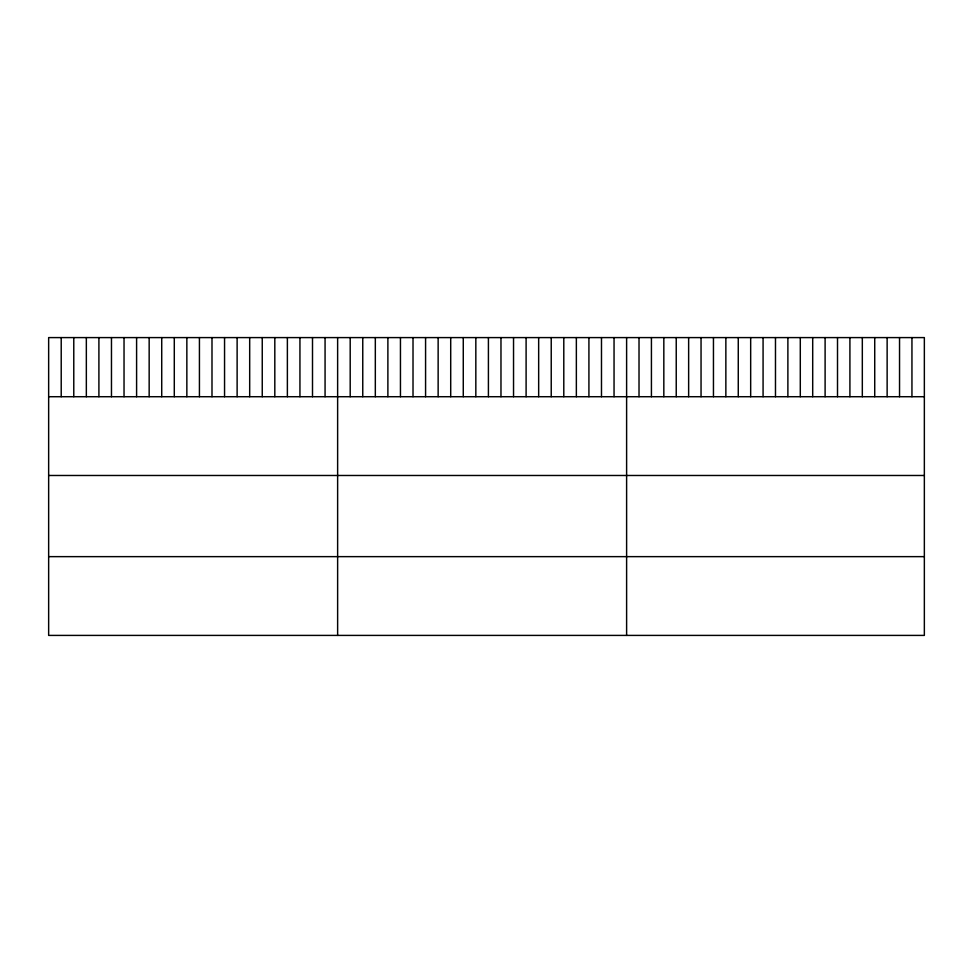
<?xml version="1.0" encoding="UTF-8"?>
<svg xmlns="http://www.w3.org/2000/svg" width="973" height="973" viewBox="0 0 973 973"><rect width="100%" height="100%" fill="white"/><g stroke="black" fill="none" stroke-linecap="round" stroke-linejoin="round"><path stroke-width="1.46" d="M924.35 396.716L924.35 635.405L48.65 635.405L48.65 337.595L924.35 337.595L924.35 396.716L48.65 396.716M48.65 475.481L924.35 475.481M48.65 556.641L924.35 556.641M911.944 337.595L911.944 396.716M899.539 337.595L899.539 396.716M887.133 337.595L887.133 396.716M874.727 337.595L874.727 396.716M862.321 337.595L862.321 396.716M849.915 337.595L849.915 396.716M837.51 337.595L837.51 396.716M825.104 337.595L825.104 396.716M812.698 337.595L812.698 396.716M800.293 337.595L800.293 396.716M787.887 337.595L787.887 396.716M775.481 337.595L775.481 396.716M763.075 337.595L763.075 396.716M750.67 337.595L750.67 396.716M738.264 337.595L738.264 396.716M725.858 337.595L725.858 396.716M713.452 337.595L713.452 396.716M701.047 337.595L701.047 396.716M688.641 337.595L688.641 396.716M676.235 337.595L676.235 396.716M663.829 337.595L663.829 396.716M651.424 337.595L651.424 396.716M639.018 337.595L639.018 396.716M626.612 337.595L626.612 635.405M614.048 337.595L614.048 396.716M601.484 337.595L601.484 396.716M588.92 337.595L588.92 396.716M576.357 337.595L576.357 396.716M563.793 337.595L563.793 396.716M551.229 337.595L551.229 396.716M538.665 337.595L538.665 396.716M526.101 337.595L526.101 396.716M513.537 337.595L513.537 396.716M500.973 337.595L500.973 396.716M488.41 337.595L488.41 396.716M475.833 337.595L475.833 396.716M463.27 337.595L463.27 396.716M450.706 337.595L450.706 396.716M438.142 337.595L438.142 396.716M425.578 337.595L425.578 396.716M413.014 337.595L413.014 396.716M400.45 337.595L400.45 396.716M387.886 337.595L387.886 396.716M375.323 337.595L375.323 396.716M362.759 337.595L362.759 396.716M350.195 337.595L350.195 396.716M337.631 337.595L337.631 635.405M325.067 337.595L325.067 396.716M312.503 337.595L312.503 396.716M299.939 337.595L299.939 396.716M287.376 337.595L287.376 396.716M274.812 337.595L274.812 396.716M262.248 337.595L262.248 396.716M249.684 337.595L249.684 396.716M237.12 337.595L237.12 396.716M224.556 337.595L224.556 396.716M211.992 337.595L211.992 396.716M199.429 337.595L199.429 396.716M186.852 337.595L186.852 396.716M174.289 337.595L174.289 396.716M161.725 337.595L161.725 396.716M149.161 337.595L149.161 396.716M136.597 337.595L136.597 396.716M124.033 337.595L124.033 396.716M111.469 337.595L111.469 396.716M98.905 337.595L98.905 396.716M86.342 337.595L86.342 396.716M73.778 337.595L73.778 396.716M61.214 337.595L61.214 396.716"/></g></svg>
